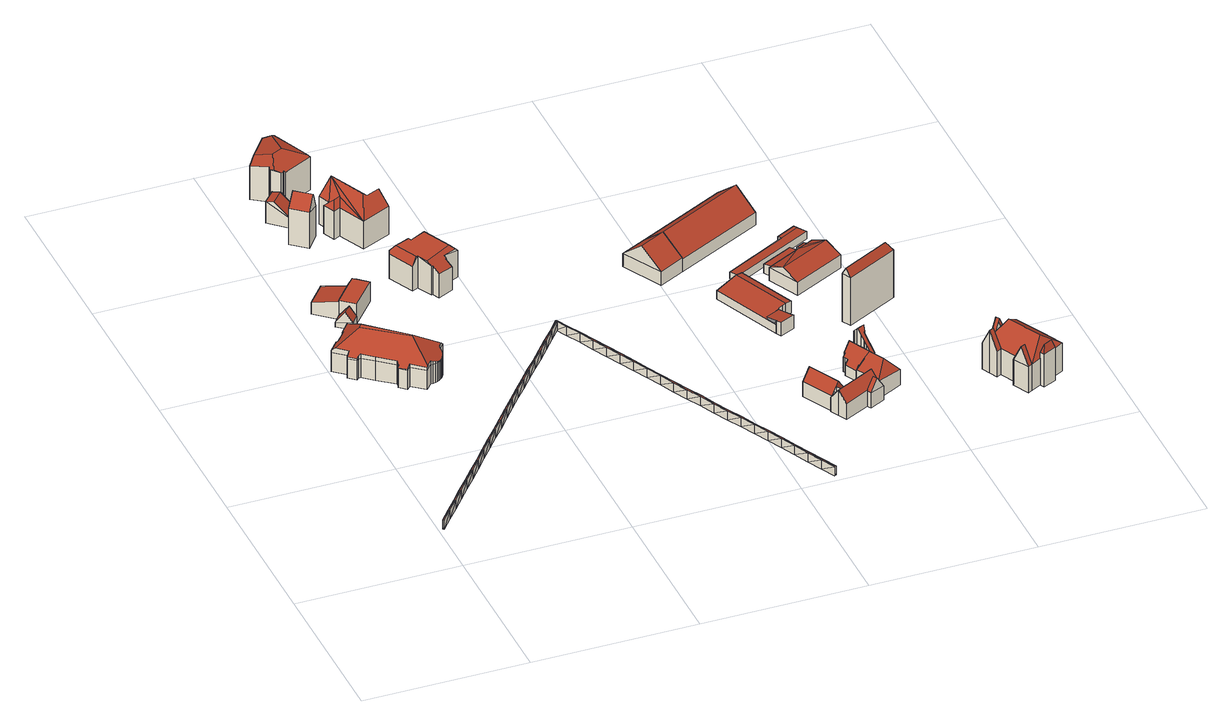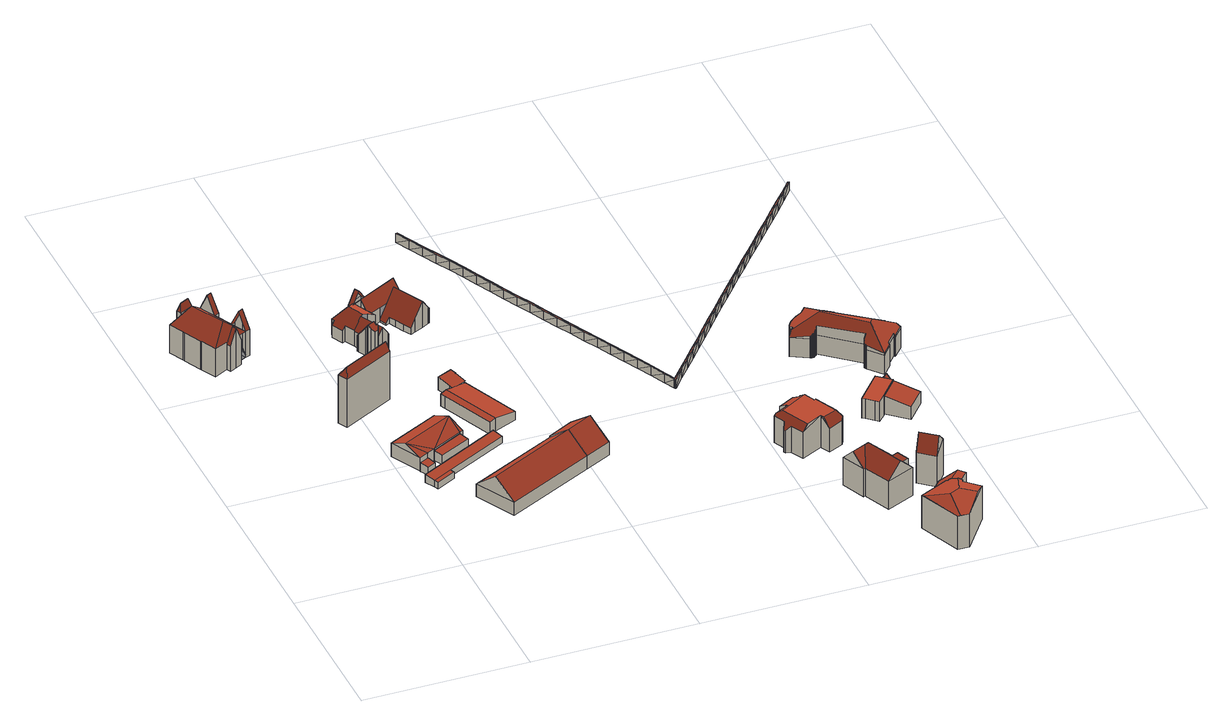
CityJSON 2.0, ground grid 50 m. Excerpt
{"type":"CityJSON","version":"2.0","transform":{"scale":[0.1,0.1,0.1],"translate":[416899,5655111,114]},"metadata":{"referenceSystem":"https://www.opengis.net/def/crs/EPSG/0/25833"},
"CityObjects":{
"building1":{"type":"Building","attributes":{"Stand_DGM":"2016","Stand_Basis-DLM":"2024","Gemeindeschluessel":"14612000","ObjektHoehe":3,"Stand_Laserscan":"2016","BodenHoehe":0,"Stand_3D-Stadtmodell":"2025","Geometrietyp2DReferenz":2000,"AbsoluteHoehe":0,"measuredHeight":3,"function":"51009_1700","roofType":"9999"},"geometry":[{"type":"MultiSurface","lod":"2","boundaries":[[[0,1,2]],[[1,3,4]],[[5,6,2]],[[6,5,4]],[[0,2,7]],[[2,6,7]],[[0,3,1]],[[6,4,3]],[[8,0,7]],[[6,9,7]],[[0,10,3]],[[9,6,3]],[[8,7,11]],[[7,9,11]],[[8,10,0]],[[9,3,10]],[[12,8,11]],[[9,13,11]],[[8,14,10]],[[13,9,10]],[[12,11,15]],[[11,13,15]],[[12,14,8]],[[13,10,14]],[[16,12,15]],[[13,17,15]],[[12,18,14]],[[17,13,14]],[[16,15,19]],[[15,17,19]],[[16,18,12]],[[17,14,18]],[[20,16,19]],[[17,21,19]],[[16,22,18]],[[21,17,18]],[[20,19,23]],[[20,22,16]],[[19,21,23]],[[21,18,22]],[[24,20,23]],[[20,25,22]],[[21,26,23]],[[26,21,22]],[[24,23,27]],[[23,26,27]],[[24,25,20]],[[26,22,25]],[[28,24,27]],[[26,29,27]],[[24,30,25]],[[29,26,25]],[[28,27,31]],[[27,29,31]],[[28,30,24]],[[29,25,30]],[[32,28,31]],[[29,33,31]],[[28,34,30]],[[33,29,30]],[[32,31,35]],[[31,33,35]],[[32,34,28]],[[33,30,34]],[[36,32,35]],[[33,37,35]],[[32,38,34]],[[37,33,34]],[[36,35,39]],[[35,37,39]],[[36,38,32]],[[37,34,38]],[[40,36,39]],[[37,41,39]],[[36,42,38]],[[41,37,38]],[[40,39,43]],[[39,41,43]],[[40,42,36]],[[41,38,42]],[[44,40,43]],[[41,45,43]],[[40,46,42]],[[45,41,42]],[[44,43,47]],[[43,45,47]],[[44,46,40]],[[45,42,46]],[[48,44,47]],[[44,49,46]],[[45,50,47]],[[50,45,46]],[[48,47,51]],[[47,50,51]],[[48,49,44]],[[50,46,49]],[[52,48,51]],[[50,53,51]],[[48,54,49]],[[53,50,49]],[[52,51,55]],[[51,53,55]],[[52,54,48]],[[53,49,54]],[[56,52,55]],[[53,57,55]],[[52,58,54]],[[57,53,54]],[[56,55,59]],[[55,57,59]],[[56,58,52]],[[57,54,58]],[[60,56,59]],[[57,61,59]],[[56,62,58]],[[61,57,58]],[[60,59,63]],[[59,61,63]],[[60,62,56]],[[61,58,62]],[[64,60,63]],[[61,65,63]],[[60,66,62]],[[65,61,62]],[[64,63,67]],[[63,65,67]],[[64,66,60]],[[65,62,66]],[[68,64,67]],[[65,69,67]],[[64,70,66]],[[69,65,66]],[[68,67,71]],[[67,69,71]],[[68,70,64]],[[69,66,70]],[[72,68,71]],[[68,73,70]],[[69,74,71]],[[74,69,70]],[[72,71,75]],[[72,73,68]],[[71,74,75]],[[74,70,73]],[[76,72,75]],[[72,77,73]],[[74,78,75]],[[78,74,73]],[[76,75,79]],[[75,78,79]],[[76,77,72]],[[78,73,77]],[[80,76,79]],[[78,81,79]],[[76,82,77]],[[81,78,77]],[[80,79,83]],[[79,81,83]],[[80,82,76]],[[81,77,82]],[[84,85,86]],[[85,84,87]],[[88,89,86]],[[84,86,89]],[[90,88,87]],[[90,89,88]],[[87,84,91]],[[92,84,89]],[[90,87,91]],[[84,92,91]],[[90,93,89]],[[92,89,93]],[[94,90,91]],[[91,92,95]],[[94,93,90]],[[94,91,95]],[[96,92,93]],[[92,96,95]],[[94,97,93]],[[96,93,97]],[[98,94,95]],[[95,96,99]],[[98,97,94]],[[98,95,99]],[[100,96,97]],[[96,100,99]],[[98,101,97]],[[100,97,101]],[[102,98,99]],[[99,100,103]],[[102,101,98]],[[102,99,103]],[[104,100,101]],[[100,104,103]],[[102,105,101]],[[104,101,105]],[[106,102,103]],[[103,104,107]],[[106,105,102]],[[106,103,107]],[[108,104,105]],[[104,108,107]],[[106,109,105]],[[108,105,109]],[[110,106,107]],[[107,108,111]],[[110,109,106]],[[110,107,111]],[[112,108,109]],[[110,113,109]],[[108,112,111]],[[112,109,113]],[[114,110,111]],[[114,113,110]],[[111,112,115]],[[114,111,115]],[[116,112,113]],[[112,116,115]],[[114,117,113]],[[116,113,117]],[[118,114,115]],[[115,116,119]],[[118,117,114]],[[118,115,119]],[[120,116,117]],[[116,120,119]],[[118,121,117]],[[120,117,121]],[[122,118,119]],[[119,120,123]],[[122,121,118]],[[122,119,123]],[[124,120,121]],[[122,125,121]],[[120,124,123]],[[124,121,125]],[[126,122,123]],[[123,124,127]],[[126,125,122]],[[126,123,127]],[[128,124,125]],[[124,128,127]],[[126,129,125]],[[128,125,129]],[[130,126,127]],[[127,128,131]],[[130,129,126]],[[130,127,131]],[[132,128,129]],[[128,132,131]],[[130,133,129]],[[132,129,133]],[[134,130,131]],[[131,132,135]],[[134,133,130]],[[134,131,135]],[[136,132,133]],[[132,136,135]],[[134,137,133]],[[136,133,137]],[[138,134,135]],[[138,137,134]],[[135,136,139]],[[138,135,139]],[[140,136,137]],[[136,140,139]],[[138,141,137]],[[140,137,141]],[[142,138,139]],[[139,140,143]],[[142,141,138]],[[142,139,143]],[[144,140,141]],[[140,144,143]],[[142,145,141]],[[144,141,145]],[[146,142,143]],[[143,144,147]],[[146,145,142]],[[146,143,147]],[[148,144,145]],[[146,149,145]],[[144,148,147]],[[148,145,149]],[[150,146,147]],[[150,149,146]],[[147,148,151]],[[150,147,151]],[[152,148,149]],[[148,152,151]],[[150,153,149]],[[152,149,153]],[[154,150,151]],[[151,152,155]],[[154,153,150]],[[154,151,155]],[[156,152,153]],[[152,156,155]],[[154,157,153]],[[156,153,157]],[[158,154,155]],[[155,156,159]],[[158,157,154]],[[158,155,159]],[[160,156,157]],[[156,160,159]],[[158,161,157]],[[160,157,161]],[[162,158,159]],[[159,160,163]],[[162,161,158]],[[162,159,163]],[[164,160,161]],[[160,164,163]],[[162,165,161]],[[164,161,165]],[[166,162,163]],[[163,164,167]],[[166,165,162]],[[166,163,167]],[[168,164,165]],[[164,168,167]],[[166,169,165]],[[168,165,169]],[[170,166,167]],[[170,169,166]],[[167,168,171]],[[170,167,171]]],"semantics":{"surfaces":[{"type":"WallSurface"},{"type":"GroundSurface"},{"type":"RoofSurface"}],"values":[0,1,2,0,0,2,1,0,0,2,1,0,0,2,1,0,0,2,1,0,0,2,1,0,0,2,1,0,0,2,1,0,0,2,1,0,0,1,2,0,0,1,2,0,0,2,1,0,0,2,1,0,0,2,1,0,0,2,1,0,0,2,1,0,0,2,1,0,0,2,1,0,0,2,1,0,0,2,1,0,0,2,1,0,0,2,1,0,0,1,2,0,0,2,1,0,0,2,1,0,0,2,1,0,0,2,1,0,0,2,1,0,0,2,1,0,0,2,1,0,0,2,1,0,0,2,1,0,0,2,1,0,0,2,1,0,0,1,2,0,0,1,2,0,0,1,2,0,0,2,1,0,0,2,1,0,0,2,1,0,0,2,1,0,0,1,2,0,0,2,1,0,0,2,1,0,0,2,1,0,0,2,1,0,0,2,1,0,0,2,1,0,0,2,1,0,0,2,1,0,0,2,1,0,0,2,1,0,0,1,2,0,0,1,2,0,0,2,1,0,0,2,1,0,0,2,1,0,0,2,1,0,0,1,2,0,0,2,1,0,0,2,1,0,0,2,1,0,0,2,1,0,0,2,1,0,0,2,1,0,0,1,2,0,0,2,1,0,0,2,1,0,0,2,1,0,0,2,1,0,0,1,2,0,0,1,2,0,0,2,1,0,0,2,1,0,0,2,1,0,0,2,1,0,0,2,1,0,0,2,1,0,0,2,1,0,0,2,1,0,0,2,1,0,0,1,2,0]}}]},
"building2":{"type":"Building","attributes":{"Dachtyp_tdc":"tdcFreeFormRoof","Gemeindeschluessel":14612000,"Dachneigung":35.23,"QualitaetDacherkennung":40,"Geometrietyp2DReferenz":"3000","measuredHeight":12.3,"function":"31001_9998","roofType":"5000"},"geometry":[{"type":"Solid","lod":"2","boundaries":[[[[172,173,174,175]],[[173,176,177,174]],[[176,178,179,177]],[[178,180,181,179]],[[180,182,183,181]],[[182,184,185,183]],[[184,186,187,185]],[[186,188,189,187]],[[188,190,191,189]],[[190,192,193,191]],[[192,194,195,193]],[[194,196,197,195]],[[196,198,199,197]],[[198,200,201,199]],[[200,202,203,201]],[[202,204,205,203]],[[204,206,207,205]],[[206,208,209,207]],[[208,210,211,209]],[[210,212,213,211]],[[212,214,215,213]],[[214,216,217,215]],[[216,218,219,217]],[[218,220,221,219]],[[220,222,223,221]],[[222,224,225,223]],[[224,226,227,225]],[[226,228,229,227]],[[228,230,231,229]],[[230,232,233,231]],[[232,234,235,233]],[[236,237,238,239,240,241,242,243,244,245,246,247,248,249,250,251]],[[252,253,254,255,256,257,258,248,247,259]],[[260,261,262,263,264,265,252,259,266,267,268,269,270,271,272,273,274,275,276,277,278,279,280,281,282,283]],[[284,267,266,246,245,285,286,287,288,289,290,291,292,293,294,295,296]],[[246,266,259,247]],[[196,249,248,258,198]],[[190,236,251,192]],[[192,251,250,194]],[[194,250,249,196]],[[173,244,243,176]],[[172,285,245,244,173]],[[176,243,242,178]],[[178,242,241,180]],[[180,241,240,182]],[[182,240,239,184]],[[184,239,238,186]],[[186,238,237,188]],[[188,237,236,190]],[[297,296,295,298]],[[299,284,296,297]],[[298,295,294,300]],[[300,294,293,301]],[[301,293,292]],[[290,289,302]],[[302,289,288,303]],[[303,288,287,304]],[[304,287,286,305]],[[305,286,285,172]],[[268,267,284,299]],[[224,283,282,226]],[[222,260,283,224]],[[226,282,281,228]],[[228,281,280,230]],[[230,280,279,232]],[[232,279,278,234]],[[234,278,277,306]],[[306,277,276,307]],[[307,276,275,308]],[[308,275,274,309]],[[309,274,273,310]],[[310,273,272,311]],[[311,272,271,312]],[[312,271,270,313]],[[313,270,269,314]],[[314,269,268]],[[210,252,265,212]],[[208,253,252,210]],[[212,265,264,214]],[[214,264,263,216]],[[216,263,262,218]],[[218,262,261,220]],[[220,261,260,222]],[[198,258,257,200]],[[200,257,256,202]],[[202,256,255,204]],[[204,255,254,206]],[[206,254,253,208]],[[235,315,316,317,318,319,320,321,322,323,324,325,326,327,328,329,330,331,332,333,334,335,336,175,174,177,179,181,183,185,187,189,191,193,195,197,199,201,203,205,207,209,211,213,215,217,219,221,223,225,227,229,231,233]],[[234,306,315,235]],[[306,307,316,315]],[[307,308,317,316]],[[308,309,318,317]],[[309,310,319,318]],[[310,311,320,319]],[[311,312,321,320]],[[312,313,322,321]],[[313,314,323,322]],[[314,268,324,323]],[[268,299,325,324]],[[299,297,326,325]],[[297,298,327,326]],[[298,300,328,327]],[[300,301,329,328]],[[301,292,330,329]],[[292,291,331,330]],[[291,290,332,331]],[[290,302,333,332]],[[302,303,334,333]],[[303,304,335,334]],[[304,305,336,335]],[[305,172,175,336]]]],"semantics":{"surfaces":[{"type":"WallSurface"},{"type":"RoofSurface"},{"type":"GroundSurface"}],"values":[[0,0,0,0,0,0,0,0,0,0,0,0,0,0,0,0,0,0,0,0,0,0,0,0,0,0,0,0,0,0,0,1,1,1,1,1,0,0,0,0,0,0,0,0,0,0,0,0,0,0,0,0,0,0,0,0,0,0,0,0,0,0,0,0,0,0,0,0,0,0,0,0,0,0,0,0,0,0,0,0,0,0,0,0,0,0,0,0,2,0,0,0,0,0,0,0,0,0,0,0,0,0,0,0,0,0,0,0,0,0,0,0]]}}]},
"building3":{"type":"Building","attributes":{"Dachtyp_tdc":"tdcGableRoof","Gemeindeschluessel":14612000,"Dachneigung":53.35,"QualitaetDacherkennung":9,"Geometrietyp2DReferenz":"3000","measuredHeight":5.56,"function":"31001_9998","roofType":"3100"},"geometry":[{"type":"Solid","lod":"2","boundaries":[[[[337,338,339,340]],[[338,341,342,339]],[[341,343,344,342]],[[343,337,340,344]],[[341,338,345]],[[337,343,346]],[[338,337,346,345]],[[343,341,345,346]],[[340,339,342,344]]]],"semantics":{"surfaces":[{"type":"WallSurface"},{"type":"RoofSurface"},{"type":"GroundSurface"}],"values":[[0,0,0,0,0,0,1,1,2]]}}]},
"building4":{"type":"Building","attributes":{"Dachtyp_tdc":"tdcPolyFlatRoof","Gemeindeschluessel":14612000,"Dachneigung":14.17,"QualitaetDacherkennung":83,"Geometrietyp2DReferenz":"3000","measuredHeight":6.03,"function":"31001_9998","roofType":"2100"},"geometry":[{"type":"Solid","lod":"2","boundaries":[[[[347,348,349,350]],[[348,351,352,349]],[[351,353,354,352]],[[353,347,350,354]],[[353,351,348,347]],[[350,349,352,354]]]],"semantics":{"surfaces":[{"type":"WallSurface"},{"type":"RoofSurface"},{"type":"GroundSurface"}],"values":[[0,0,0,0,1,2]]}}]},
"building5":{"type":"Building","attributes":{"Dachtyp_tdc":"tdcPolyFlatRoof","Gemeindeschluessel":14612000,"Dachneigung":0,"QualitaetDacherkennung":70,"Geometrietyp2DReferenz":"3000","measuredHeight":6.61,"function":"31001_9998","roofType":"1000"},"geometry":[{"type":"Solid","lod":"2","boundaries":[[[[355,356,357,358]],[[356,359,360,357]],[[359,361,362,360]],[[361,363,364,362]],[[363,365,366,364]],[[365,367,368,366]],[[367,355,358,368]],[[367,365,363,361,359,356,355]],[[358,357,360,362,364,366,368]]]],"semantics":{"surfaces":[{"type":"WallSurface"},{"type":"RoofSurface"},{"type":"GroundSurface"}],"values":[[0,0,0,0,0,0,0,1,2]]}}]},
"building6":{"type":"Building","attributes":{"Dachtyp_tdc":"tdcGableRoof","Gemeindeschluessel":14612000,"Dachneigung":66.56,"QualitaetDacherkennung":7,"Geometrietyp2DReferenz":"3000","measuredHeight":15.54,"function":"31001_9998","roofType":"3100"},"geometry":[{"type":"Solid","lod":"2","boundaries":[[[[369,370,371]],[[372,369,371,373]],[[370,374,373,371]],[[375,376,377,378]],[[369,372,376,375]],[[372,374,377,376]],[[374,370,378,377]],[[370,369,375,378]],[[374,372,373]]]],"semantics":{"surfaces":[{"type":"WallSurface"},{"type":"RoofSurface"},{"type":"GroundSurface"}],"values":[[0,1,1,2,0,0,0,0,0]]}}]},
"building7":{"type":"Building","attributes":{"Dachtyp_tdc":"tdcGableRoof","Gemeindeschluessel":14612000,"Dachneigung":42.88,"QualitaetDacherkennung":3,"Geometrietyp2DReferenz":"3000","measuredHeight":7.75,"function":"31001_9998","roofType":"3100"},"geometry":[{"type":"Solid","lod":"2","boundaries":[[[[379,380,381]],[[382,379,381,383]],[[380,384,383,381]],[[385,386,387,388]],[[379,382,386,385]],[[382,384,387,386]],[[384,380,388,387]],[[380,379,385,388]],[[384,382,383]]]],"semantics":{"surfaces":[{"type":"WallSurface"},{"type":"RoofSurface"},{"type":"GroundSurface"}],"values":[[0,1,1,2,0,0,0,0,0]]}}]},
"building8":{"type":"Building","attributes":{"Dachtyp_tdc":"tdcFreeFormRoof","Gemeindeschluessel":14612000,"Dachneigung":14.47,"QualitaetDacherkennung":33,"Geometrietyp2DReferenz":"3000","measuredHeight":12.8,"function":"31001_9998","roofType":"5000"},"geometry":[{"type":"Solid","lod":"2","boundaries":[[[[389,390,391,392]],[[390,393,394,391]],[[393,395,396,394]],[[395,397,398,396]],[[397,399,400,398]],[[399,401,402,400]],[[401,403,404,402]],[[403,405,406,404]],[[405,407,408,406]],[[407,409,410,408]],[[409,389,392,410]],[[411,412,413,389,409,407,405]],[[414,393,415,416]],[[395,414,416,412,411,403,401,399,397]],[[416,415,390,413,412]],[[393,390,415]],[[395,393,414]],[[390,389,413]],[[405,403,411]],[[392,391,394,396,398,400,402,404,406,408,410]]]],"semantics":{"surfaces":[{"type":"WallSurface"},{"type":"RoofSurface"},{"type":"GroundSurface"}],"values":[[0,0,0,0,0,0,0,0,0,0,0,1,1,1,1,0,0,0,0,2]]}}]},
"building9":{"type":"Building","attributes":{"Dachtyp_tdc":"tdcFreeFormRoof","Gemeindeschluessel":14612000,"Dachneigung":43.84,"QualitaetDacherkennung":61,"Geometrietyp2DReferenz":"3000","measuredHeight":13.8,"function":"31001_9998","roofType":"5000"},"geometry":[{"type":"Solid","lod":"2","boundaries":[[[[417,418,419,420]],[[418,421,422,419]],[[421,423,424,422]],[[423,425,426,424]],[[425,427,428,426]],[[427,429,430,428]],[[429,431,432,430]],[[431,433,434,432]],[[433,435,436,434]],[[435,417,420,436]],[[437,438,435,433]],[[439,418,437]],[[418,439,421]],[[439,431,440]],[[437,431,439]],[[431,437,433]],[[441,442,440,431,429]],[[441,429,427]],[[442,441,427,425]],[[439,440,442,425,423]],[[439,423,421]],[[438,437,418,417]],[[438,417,435]],[[420,419,422,424,426,428,430,432,434,436]]]],"semantics":{"surfaces":[{"type":"WallSurface"},{"type":"RoofSurface"},{"type":"GroundSurface"}],"values":[[0,0,0,0,0,0,0,0,0,0,1,1,1,1,1,1,1,0,1,1,0,1,1,2]]}}]},
"building10":{"type":"Building","attributes":{"Dachtyp_tdc":"tdcFreeFormRoof","Gemeindeschluessel":14612000,"Dachneigung":0.011,"QualitaetDacherkennung":55,"Geometrietyp2DReferenz":"3000","measuredHeight":10.64,"function":"31001_9998","roofType":"5000"},"geometry":[{"type":"Solid","lod":"2","boundaries":[[[[443,444,445,446]],[[444,447,448,445]],[[447,449,450,448]],[[449,451,452,450]],[[451,453,454,452]],[[453,455,456,454]],[[455,457,458,456]],[[457,459,460,458]],[[459,461,462,460]],[[461,463,464,462]],[[463,465,466,464]],[[465,467,468,466]],[[467,469,470,468]],[[469,471,472,470]],[[471,473,474,472]],[[473,475,476,474]],[[475,477,478,476]],[[477,479,480,478]],[[479,443,446,480]],[[479,481,482,483,443]],[[482,484,447,444,483]],[[485,461,459,457,455,453,451,486,487]],[[463,485,487,488,475,473,471,469,467,465]],[[488,487,486,449,484,482,481,477]],[[444,443,483]],[[449,447,484]],[[451,449,486]],[[479,477,481]],[[463,461,485]],[[477,475,488]],[[446,445,448,450,452,454,456,458,460,462,464,466,468,470,472,474,476,478,480]]]],"semantics":{"surfaces":[{"type":"WallSurface"},{"type":"RoofSurface"},{"type":"GroundSurface"}],"values":[[0,0,0,0,0,0,0,0,0,0,0,0,0,0,0,0,0,0,0,1,1,1,1,1,0,0,0,0,0,0,2]]}}]},
"building11":{"type":"Building","attributes":{"Dachtyp_tdc":"tdcGableRoof","Gemeindeschluessel":14612000,"Dachneigung":39.65,"QualitaetDacherkennung":73,"Geometrietyp2DReferenz":"3000","measuredHeight":9.95,"function":"31001_9998","roofType":"3100"},"geometry":[{"type":"Solid","lod":"2","boundaries":[[[[489,490,491,492]],[[490,493,494,491]],[[493,495,496,494]],[[495,489,492,496]],[[493,490,497]],[[489,495,498]],[[490,489,498,497]],[[495,493,497,498]],[[492,491,494,496]]]],"semantics":{"surfaces":[{"type":"WallSurface"},{"type":"RoofSurface"},{"type":"GroundSurface"}],"values":[[0,0,0,0,0,0,1,1,2]]}}]},
"building12":{"type":"Building","attributes":{"Gemeindeschluessel":14612000,"Geometrietyp2DReferenz":"3000","function":"31001_9998","roofType":"9999"},"children":["building12-1","building12-2","building12-3","building12-4","building12-5","building12-6"]},
"building12-1":{"type":"BuildingPart","attributes":{"Dachtyp_tdc":"tdcGableRoof","Dachneigung":53.93,"QualitaetDacherkennung":70,"Geometrietyp2DReferenz":"3000","measuredHeight":8.59,"roofType":"3100"},"parents":["building12"],"geometry":[{"type":"MultiSurface","lod":"2","boundaries":[[[499,500,501,502]],[[500,503,504,501]],[[503,505,506,504]],[[505,507,508,506]],[[509,510,511]],[[509,512,513,510]],[[512,514,515,513]],[[514,516,517,515]],[[516,518,519,517]],[[518,520,521,519]],[[520,499,502,521]],[[516,514,512,509,522]],[[522,523,507,505,503,500,499,520,518,516]],[[502,501,504,506,508,524,510,513,515,517,519,521]]],"semantics":{"surfaces":[{"type":"WallSurface"},{"type":"RoofSurface"},{"type":"GroundSurface"}],"values":[0,0,0,0,0,0,0,0,0,0,0,1,1,2]}}]},
"building12-2":{"type":"BuildingPart","attributes":{"Dachtyp_tdc":"tdcGableRoof","Dachneigung":53.27,"QualitaetDacherkennung":53,"Geometrietyp2DReferenz":"3000","measuredHeight":8.62,"roofType":"3100"},"parents":["building12"],"geometry":[{"type":"MultiSurface","lod":"2","boundaries":[[[525,508,507]],[[525,526,527,508]],[[528,529,530,531,532]],[[529,533,534,530]],[[533,535,536,534]],[[535,511,510,536]],[[533,529,528,537,538,539,540]],[[540,541,526,525,523,542,511,535,533]],[[524,508,527,543,544,531,530,534,536,510]]],"semantics":{"surfaces":[{"type":"WallSurface"},{"type":"RoofSurface"},{"type":"GroundSurface"}],"values":[0,0,0,0,0,0,1,1,2]}}]},
"building12-3":{"type":"BuildingPart","attributes":{"Dachtyp_tdc":"tdcHipAndGableRoof","Dachneigung":30.72,"QualitaetDacherkennung":26,"Geometrietyp2DReferenz":"3000","measuredHeight":9.05,"roofType":"5000"},"parents":["building12"],"geometry":[{"type":"MultiSurface","lod":"2","boundaries":[[[545,546,547,548,549]],[[546,550,551,547]],[[550,552,553,551]],[[552,554,555,553]],[[554,556,557,555]],[[556,558,559,560,557]],[[561,562,563,527,526]],[[562,564,565,566,563]],[[567,558,556,568]],[[556,554,552,550,546,545,569,570,571,572,568]],[[572,564,562,561,541,573,539,567,568]],[[566,574,575,548,547,551,553,555,557,560,544,543,527,563]]],"semantics":{"surfaces":[{"type":"WallSurface"},{"type":"RoofSurface"},{"type":"GroundSurface"}],"values":[0,0,0,0,0,0,0,0,1,1,1,2]}}]},
"building12-4":{"type":"BuildingPart","attributes":{"Dachtyp_tdc":"tdcGableRoof","Dachneigung":53.39,"QualitaetDacherkennung":54,"Geometrietyp2DReferenz":"3000","measuredHeight":8.55,"roofType":"3100"},"parents":["building12"],"geometry":[{"type":"MultiSurface","lod":"2","boundaries":[[[576,577,578,579]],[[577,580,581,578]],[[580,582,583,581]],[[582,584,585,583]],[[584,586,587,585]],[[586,588,589,587]],[[588,590,591,589]],[[590,592,593,591]],[[594,549,548,595]],[[565,596,597,566]],[[596,576,579,597]],[[598,569,549,594,599,600,592,590]],[[590,588,586,584,582,580,577,576,596,565,601,571,598]],[[579,578,581,583,585,587,589,591,593,602,603,595,548,575,574,566,597]]],"semantics":{"surfaces":[{"type":"WallSurface"},{"type":"RoofSurface"},{"type":"GroundSurface"}],"values":[0,0,0,0,0,0,0,0,0,0,0,1,1,2]}}]},
"building12-5":{"type":"BuildingPart","attributes":{"Dachtyp_tdc":"tdcGableRoof","Dachneigung":55.24,"QualitaetDacherkennung":35,"Geometrietyp2DReferenz":"3000","measuredHeight":8.65,"roofType":"3100"},"parents":["building12"],"geometry":[{"type":"MultiSurface","lod":"2","boundaries":[[[559,604,605,560]],[[604,606,607,605]],[[606,532,531,607]],[[606,604,608]],[[604,559,609,538,610,608]],[[532,606,608,610,537]],[[560,605,607,531,544]]],"semantics":{"surfaces":[{"type":"WallSurface"},{"type":"RoofSurface"},{"type":"GroundSurface"}],"values":[0,0,0,0,1,1,2]}}]},
"building12-6":{"type":"BuildingPart","attributes":{"Dachtyp_tdc":"tdcFreeFormRoof","Dachneigung":51.96,"QualitaetDacherkennung":16,"Geometrietyp2DReferenz":"3000","measuredHeight":11.54,"roofType":"5000"},"parents":["building12"],"geometry":[{"type":"MultiSurface","lod":"2","boundaries":[[[611,612,613,614]],[[612,615,616,613]],[[615,617,618,616]],[[617,619,620,618]],[[619,621,620]],[[621,622,623,620]],[[622,624,625,623]],[[624,626,627,625]],[[626,628,629,627]],[[628,630,631,629]],[[630,632,594,595,631]],[[633,611,614,593,592]],[[634,632,630,628,626,624,622,621,619]],[[619,617,615,612,611,633,635,634]],[[614,613,616,618,620,623,625,627,629,631,595,603,602,593]]],"semantics":{"surfaces":[{"type":"WallSurface"},{"type":"RoofSurface"},{"type":"GroundSurface"}],"values":[0,0,0,0,0,0,0,0,0,0,0,0,1,1,2]}}]},
"building13":{"type":"Building","attributes":{"Gemeindeschluessel":14612000,"Geometrietyp2DReferenz":"3000","function":"31001_9998","roofType":"9999"},"children":["building13-1","building13-2"]},
"building13-1":{"type":"BuildingPart","attributes":{"Dachtyp_tdc":"tdcPolyFlatRoof","Dachneigung":10.32,"QualitaetDacherkennung":54,"Geometrietyp2DReferenz":"3000","measuredHeight":4.52,"roofType":"2100"},"parents":["building13"],"geometry":[{"type":"MultiSurface","lod":"2","boundaries":[[[636,637,638,639]],[[637,640,641,638]],[[640,642,643,641]],[[642,644,645,643]],[[644,646,647,648,645]],[[644,642,640,637,636,649,650,646]],[[648,651,639,638,641,643,645]]],"semantics":{"surfaces":[{"type":"WallSurface"},{"type":"RoofSurface"},{"type":"GroundSurface"}],"values":[0,0,0,0,0,1,2]}}]},
"building13-2":{"type":"BuildingPart","attributes":{"Dachtyp_tdc":"tdcGableRoof","Dachneigung":11.79,"QualitaetDacherkennung":13,"Geometrietyp2DReferenz":"3000","measuredHeight":4.38,"roofType":"3100"},"parents":["building13"],"geometry":[{"type":"MultiSurface","lod":"2","boundaries":[[[652,653,654,655]],[[653,656,657,654]],[[656,658,636,639,657]],[[647,659,645,648]],[[659,660,661,645]],[[660,662,663,661]],[[662,664,665,663]],[[664,666,667,665]],[[666,652,655,667]],[[662,660,659,647,668,649,658,656,653]],[[653,652,666,664,662]],[[655,654,657,639,651,648,645,661,663,665,667]]],"semantics":{"surfaces":[{"type":"WallSurface"},{"type":"RoofSurface"},{"type":"GroundSurface"}],"values":[0,0,0,0,0,0,0,0,0,1,1,2]}}]},
"building14":{"type":"Building","attributes":{"Dachtyp_tdc":"tdcGableRoof","Gemeindeschluessel":14612000,"Dachneigung":39.97,"QualitaetDacherkennung":89,"Geometrietyp2DReferenz":"3000","measuredHeight":9.99,"function":"31001_9998","roofType":"3100"},"geometry":[{"type":"Solid","lod":"2","boundaries":[[[[490,669,670,491]],[[669,671,672,670]],[[671,673,494,672]],[[673,490,491,494]],[[671,669,674]],[[490,673,497]],[[669,490,497,674]],[[673,671,674,497]],[[491,670,672,494]]]],"semantics":{"surfaces":[{"type":"WallSurface"},{"type":"RoofSurface"},{"type":"GroundSurface"}],"values":[[0,0,0,0,0,0,1,1,2]]}}]},
"building15":{"type":"Building","attributes":{"Gemeindeschluessel":14612000,"Geometrietyp2DReferenz":"3000","function":"31001_9998","roofType":"9999"},"children":["building15-1","building15-2"]},
"building15-1":{"type":"BuildingPart","attributes":{"Dachtyp_tdc":"tdcPolyFlatRoof","Dachneigung":3.91,"QualitaetDacherkennung":61,"Geometrietyp2DReferenz":"3000","measuredHeight":2.25,"roofType":"2100"},"parents":["building15"],"geometry":[{"type":"MultiSurface","lod":"2","boundaries":[[[675,676,677,678]],[[679,680,681,682]],[[679,675,678,680]],[[679,682,676,675]],[[678,677,681,680]]],"semantics":{"surfaces":[{"type":"WallSurface"},{"type":"RoofSurface"},{"type":"GroundSurface"}],"values":[0,0,0,1,2]}}]},
"building15-2":{"type":"BuildingPart","attributes":{"Dachtyp_tdc":"tdcPolyFlatRoof","Dachneigung":6.83,"QualitaetDacherkennung":77,"Geometrietyp2DReferenz":"3000","measuredHeight":2.65,"roofType":"2100"},"parents":["building15"],"geometry":[{"type":"MultiSurface","lod":"2","boundaries":[[[676,683,684,677]],[[683,685,686,684]],[[685,687,688,686]],[[687,682,681,688]],[[682,687,685,683,676]],[[677,684,686,688,681]]],"semantics":{"surfaces":[{"type":"WallSurface"},{"type":"RoofSurface"},{"type":"GroundSurface"}],"values":[0,0,0,0,1,2]}}]},
"building16":{"type":"Building","attributes":{"Dachtyp_tdc":"tdcPolyFlatRoof","Gemeindeschluessel":14612000,"Dachneigung":6.51,"QualitaetDacherkennung":65,"Geometrietyp2DReferenz":"3000","measuredHeight":3.37,"function":"31001_9998","roofType":"2100"},"geometry":[{"type":"Solid","lod":"2","boundaries":[[[[689,690,691,692]],[[690,693,694,691]],[[693,695,696,694]],[[695,689,692,696]],[[695,693,690,689]],[[692,691,694,696]]]],"semantics":{"surfaces":[{"type":"WallSurface"},{"type":"RoofSurface"},{"type":"GroundSurface"}],"values":[[0,0,0,0,1,2]]}}]},
"building17":{"type":"Building","attributes":{"Dachtyp_tdc":"tdcFreeFormRoof","Gemeindeschluessel":14612000,"Dachneigung":24.67,"QualitaetDacherkennung":88,"Geometrietyp2DReferenz":"3000","measuredHeight":6.85,"function":"31001_9998","roofType":"5000"},"geometry":[{"type":"Solid","lod":"2","boundaries":[[[[697,698,699,700]],[[698,701,702,699]],[[701,703,704,702]],[[703,705,706,704]],[[705,707,708,706]],[[707,709,710,708]],[[709,697,700,710]],[[698,697,711,712]],[[707,711,709]],[[705,711,707]],[[705,712,711]],[[703,712,705]],[[712,703,701]],[[697,709,711]],[[701,698,712]],[[700,699,702,704,706,708,710]]]],"semantics":{"surfaces":[{"type":"WallSurface"},{"type":"RoofSurface"},{"type":"GroundSurface"}],"values":[[0,0,0,0,0,0,0,1,1,1,1,1,1,0,0,2]]}}]},
"building18":{"type":"Building","attributes":{"Dachtyp_tdc":"tdcFreeFormRoof","Gemeindeschluessel":14612000,"Dachneigung":59.69,"QualitaetDacherkennung":4,"Geometrietyp2DReferenz":"3000","measuredHeight":18.62,"function":"31001_9998","roofType":"5000"},"geometry":[{"type":"Solid","lod":"2","boundaries":[[[[713,714,715,716]],[[714,717,718,715]],[[717,719,720,718]],[[719,713,716,720]],[[721,722,719,717]],[[721,717,714]],[[722,721,714,713]],[[722,713,719]],[[716,715,718,720]]]],"semantics":{"surfaces":[{"type":"WallSurface"},{"type":"RoofSurface"},{"type":"GroundSurface"}],"values":[[0,0,0,0,1,1,1,0,2]]}}]},
"building19":{"type":"Building","attributes":{"Dachtyp_tdc":"tdcPolyFlatRoof","Gemeindeschluessel":14612000,"Dachneigung":9.28,"QualitaetDacherkennung":61,"Geometrietyp2DReferenz":"3000","measuredHeight":3.08,"function":"31001_9998","roofType":"2100"},"geometry":[{"type":"Solid","lod":"2","boundaries":[[[[723,724,725,726]],[[724,727,728,725]],[[727,729,730,728]],[[729,723,726,730]],[[729,727,724,723]],[[726,725,728,730]]]],"semantics":{"surfaces":[{"type":"WallSurface"},{"type":"RoofSurface"},{"type":"GroundSurface"}],"values":[[0,0,0,0,1,2]]}}]},
"building20":{"type":"Building","attributes":{"Gemeindeschluessel":14612000,"Geometrietyp2DReferenz":"3000","function":"31001_9998","roofType":"9999"},"children":["building20-1","building20-2","building20-3","building20-4","building20-5"]},
"building20-1":{"type":"BuildingPart","attributes":{"Dachtyp_tdc":"tdcGableRoof","Dachneigung":66.02,"QualitaetDacherkennung":32,"Geometrietyp2DReferenz":"3000","measuredHeight":13.19,"roofType":"3100"},"parents":["building20"],"geometry":[{"type":"MultiSurface","lod":"2","boundaries":[[[731,732,733,734]],[[732,735,736,733]],[[735,737,738,736]],[[737,739,740,738]],[[735,732,731,741,731,742,743]],[[743,744,739,737,735]],[[745,734,746,734,733,736,738,740]]],"semantics":{"surfaces":[{"type":"WallSurface"},{"type":"RoofSurface"},{"type":"GroundSurface"}],"values":[0,0,0,0,1,1,2]}}]},
"building20-2":{"type":"BuildingPart","attributes":{"Dachtyp_tdc":"tdcGableRoof","Dachneigung":64.07,"QualitaetDacherkennung":36,"Geometrietyp2DReferenz":"3000","measuredHeight":14.2,"roofType":"3100"},"parents":["building20"],"geometry":[{"type":"MultiSurface","lod":"2","boundaries":[[[747,748,749,750]],[[751,752,753,754]],[[752,747,750,753]],[[752,751,755,756]],[[747,756,755,748]],[[748,755,751]],[[752,756,747]],[[750,749,754,753]]],"semantics":{"surfaces":[{"type":"WallSurface"},{"type":"RoofSurface"},{"type":"GroundSurface"}],"values":[0,0,0,1,1,0,0,2]}}]},
"building20-3":{"type":"BuildingPart","attributes":{"Dachtyp_tdc":"tdcHipRoof","Dachneigung":40.15,"QualitaetDacherkennung":40,"Geometrietyp2DReferenz":"3000","measuredHeight":14,"roofType":"3200"},"parents":["building20"],"geometry":[{"type":"MultiSurface","lod":"2","boundaries":[[[757,740,739]],[[757,758,759,740]],[[758,760,761,759]],[[760,762,763,761]],[[762,764,765,763]],[[764,766,767,765]],[[766,768,769,767]],[[768,770,771,769]],[[772,773,774]],[[773,775,776,774]],[[775,751,754,776]],[[777,778,779,780,749,748]],[[775,773,772,770,768,781]],[[758,757,744,782,742,783,784]],[[768,766,764,762,760,758,784,781]],[[783,785,786,778,777,751,775,781,784]],[[780,787,746,734,745,740,759,761,763,765,767,769,771,774,776,754,749]]],"semantics":{"surfaces":[{"type":"WallSurface"},{"type":"RoofSurface"},{"type":"GroundSurface"}],"values":[0,0,0,0,0,0,0,0,0,0,0,0,1,1,1,1,2]}}]},
"building20-4":{"type":"BuildingPart","attributes":{"Dachtyp_tdc":"tdcGableRoof","Dachneigung":64.14,"QualitaetDacherkennung":35,"Geometrietyp2DReferenz":"3000","measuredHeight":14.23,"roofType":"3100"},"parents":["building20"],"geometry":[{"type":"MultiSurface","lod":"2","boundaries":[[[779,788,789,780]],[[788,790,791,789]],[[790,792,793,791]],[[792,783,746,793]],[[790,788,779,786,794]],[[794,783,792,790]],[[787,780,789,791,793,746]]],"semantics":{"surfaces":[{"type":"WallSurface"},{"type":"RoofSurface"},{"type":"GroundSurface"}],"values":[0,0,0,0,1,1,2]}}]},
"building20-5":{"type":"BuildingPart","attributes":{"Dachtyp_tdc":"tdcFreeFormRoof","Dachneigung":74.44,"QualitaetDacherkennung":15,"Geometrietyp2DReferenz":"3000","measuredHeight":13.61,"roofType":"5000"},"parents":["building20"],"geometry":[{"type":"MultiSurface","lod":"2","boundaries":[[[795,796,797,771,770]],[[796,798,799,797]],[[798,800,772,774,799]],[[801,800,798]],[[802,801,798,796]],[[802,796,795]],[[801,802,795,800]],[[771,797,799,774]]],"semantics":{"surfaces":[{"type":"WallSurface"},{"type":"RoofSurface"},{"type":"GroundSurface"}],"values":[0,0,0,1,1,1,1,2]}}]}
},
"vertices":[
[40,211,13],[8,172,13],[8,172,43],[44,208,13],[12,169,13],[12,169,43],[44,208,43],[40,211,43],[72,249,13],[76,246,43],[76,246,13],[72,249,43],[104,288,14],[108,284,44],[108,284,14],[104,288,44],[136,326,14],[140,323,44],[140,323,14],[136,326,44],[168,364,15],[172,361,45],[172,361,15],[168,364,45],[200,403,15],[204,400,15],[204,400,45],[200,403,45],[232,441,17],[236,438,47],[236,438,17],[232,441,47],[264,480,18],[268,477,48],[268,477,18],[264,480,48],[296,518,18],[300,515,48],[300,515,18],[296,518,48],[328,557,18],[332,553,48],[332,553,18],[328,557,48],[360,595,19],[364,592,49],[364,592,19],[360,595,49],[392,633,20],[396,630,20],[396,630,50],[392,633,50],[424,672,20],[428,669,50],[428,669,20],[424,672,50],[456,710,19],[460,707,49],[460,707,19],[456,710,49],[488,749,19],[492,745,49],[492,745,19],[488,749,49],[520,787,17],[524,784,47],[524,784,17],[520,787,47],[552,826,17],[556,822,47],[556,822,17],[552,826,47],[584,864,17],[588,861,17],[588,861,47],[584,864,47],[616,902,17],[620,899,17],[620,899,47],[616,902,47],[649,942,17],[653,939,47],[653,939,17],[649,942,47],[664,905,47],[647,940,47],[647,940,17],[651,942,47],[651,942,17],[664,905,17],[668,907,17],[668,907,47],[686,860,48],[686,860,18],[690,862,18],[690,862,48],[707,815,48],[707,815,18],[712,817,18],[712,817,48],[729,770,48],[729,770,18],[734,772,18],[734,772,48],[751,725,48],[751,725,18],[756,727,18],[756,727,48],[773,680,48],[773,680,18],[777,682,18],[777,682,48],[795,635,47],[795,635,17],[799,637,17],[799,637,47],[817,590,47],[817,590,17],[821,592,17],[821,592,47],[838,545,47],[838,545,17],[843,548,17],[843,548,47],[860,500,47],[860,500,17],[865,503,17],[865,503,47],[882,455,48],[882,455,18],[887,458,18],[887,458,48],[904,410,47],[904,410,17],[908,413,17],[908,413,47],[926,365,47],[926,365,17],[930,368,17],[930,368,47],[948,320,48],[948,320,18],[952,323,18],[952,323,48],[969,275,48],[969,275,18],[974,278,18],[974,278,48],[991,230,49],[991,230,19],[996,233,19],[996,233,49],[1013,185,49],[1013,185,19],[1018,188,19],[1018,188,49],[1035,141,48],[1035,141,18],[1039,143,18],[1039,143,48],[1057,96,47],[1057,96,17],[1061,98,17],[1061,98,47],[1079,51,47],[1079,51,17],[1083,53,17],[1083,53,47],[1100,6,47],[1100,6,17],[1105,8,17],[1105,8,47],
[235,830,78],[215,808,78],[215,808,14],[235,830,14],[176,840,78],[176,840,14],[166,829,78],[166,829,14],[145,847,78],[145,847,14],[149,852,78],[149,852,14],[148,863,78],[148,863,14],[101,902,78],[101,902,14],[68,930,78],[68,930,14],[59,928,78],[59,928,14],[54,923,78],[54,923,14],[32,941,78],[32,941,14],[42,953,78],[42,953,14],[3,986,78],[3,986,14],[30,1018,78],[30,1018,14],[31,1018,78],[31,1018,14],[35,1015,78],[35,1015,14],[65,1051,78],[65,1051,14],[62,1055,78],[62,1055,14],[91,1089,78],[91,1089,14],[127,1045,78],[127,1045,14],[128,1043,78],[128,1043,14],[129,1042,78],[129,1042,14],[130,1040,78],[130,1040,14],[130,1038,78],[130,1038,14],[130,1036,78],[130,1036,14],[130,1034,78],[130,1034,14],[129,1032,78],[129,1032,14],[128,1030,78],[128,1030,14],[127,1028,78],[127,1028,14],[119,1020,78],[119,1020,14],[229,928,78],[229,928,14],[59,928,88],[68,930,93],[101,902,92],[148,863,91],[149,852,85],[145,847,80],[166,829,80],[176,840,90],[215,808,89],[217,810,91],[207,900,137],[89,991,136],[13,978,95],[42,953,94],[32,941,84],[54,923,83],[91,1089,85],[62,1055,85],[65,1051,89],[35,1015,89],[31,1018,85],[30,1018,85],[3,986,85],[99,1004,136],[130,1036,97],[130,1038,96],[130,1040,95],[129,1042,94],[128,1043,94],[127,1045,93],[210,904,137],[293,900,91],[302,911,78],[252,940,88],[249,941,90],[246,941,92],[243,940,94],[240,940,96],[238,938,98],[235,936,101],[232,934,104],[230,931,107],[229,928,110],[119,1020,114],[127,1028,104],[128,1030,102],[129,1032,101],[130,1034,99],[282,887,91],[235,830,91],[242,830,87],[249,831,84],[256,833,81],[263,837,79],[268,841,78],[273,846,78],[277,852,78],[281,859,79],[283,866,81],[284,873,84],[283,880,87],[283,880,78],[284,873,78],[282,887,78],[283,866,78],[281,859,78],[263,837,78],[256,833,78],[249,831,78],[242,830,78],[230,931,78],[232,934,78],[235,936,78],[238,938,78],[240,940,78],[243,940,78],[246,941,78],[249,941,78],[252,940,78],[230,931,14],[232,934,14],[235,936,14],[238,938,14],[240,940,14],[243,940,14],[246,941,14],[249,941,14],[252,940,14],[302,911,14],[282,887,14],[283,880,14],[284,873,14],[283,866,14],[281,859,14],[277,852,14],[273,846,14],[268,841,14],[263,837,14],[256,833,14],[249,831,14],[242,830,14],
[91,1180,30],[112,1207,30],[112,1207,15],[91,1180,15],[153,1173,39],[153,1173,15],[131,1147,40],[131,1147,15],[135,1187,70],[114,1161,70],
[112,1207,77],[52,1258,57],[52,1258,17],[112,1207,17],[104,1319,58],[104,1319,17],[164,1268,77],[164,1268,17],
[226,1259,80],[153,1173,80],[153,1173,14],[226,1259,14],[112,1207,80],[112,1207,14],[164,1268,80],[164,1268,14],[186,1293,80],[186,1293,14],[197,1284,80],[197,1284,14],[218,1266,80],[218,1266,14],
[166,1558,134],[203,1605,116],[189,1587,170],[119,1596,134],[142,1624,170],[156,1642,116],[166,1558,14],[119,1596,14],[156,1642,14],[203,1605,14],
[190,1694,43],[131,1747,90],[149,1731,94],[157,1657,43],[116,1694,94],[97,1710,90],[190,1694,17],[157,1657,17],[97,1710,17],[131,1747,17],
[99,1834,127],[181,1946,127],[181,1946,16],[99,1834,16],[216,1946,127],[216,1946,16],[270,1814,126],[270,1814,16],[180,1772,126],[180,1772,16],[177,1776,128],[177,1776,16],[173,1772,127],[173,1772,16],[167,1771,128],[167,1771,16],[143,1789,132],[143,1789,16],[141,1796,132],[141,1796,16],[144,1802,133],[144,1802,16],[150,1784,133],[171,1843,144],[124,1867,136],[266,1823,129],[209,1946,129],[203,1858,144],
[228,1610,107],[249,1619,107],[249,1619,14],[228,1610,14],[233,1656,107],[233,1656,14],[320,1694,107],[320,1694,14],[356,1611,107],[356,1611,14],[361,1613,107],[361,1613,14],[393,1539,107],[393,1539,14],[302,1499,107],[302,1499,14],[265,1582,107],[265,1582,14],[245,1573,107],[245,1573,14],[276,1609,126],[255,1600,126],[276,1675,152],[326,1562,152],[377,1576,146],[336,1558,146],
[316,1343,95],[323,1358,95],[323,1358,14],[316,1343,14],[369,1379,91],[369,1379,14],[383,1350,121],[383,1350,14],[448,1381,101],[448,1381,14],[467,1341,101],[467,1341,14],[482,1338,87],[482,1338,14],[486,1331,86],[486,1331,14],[477,1315,103],[477,1315,14],[493,1280,103],[493,1280,14],[445,1258,112],[445,1258,14],[448,1250,107],[448,1250,14],[445,1249,107],[445,1249,14],[456,1226,91],[456,1226,14],[409,1204,94],[409,1204,14],[398,1227,110],[398,1227,14],[394,1225,110],[394,1225,14],[372,1272,121],[372,1272,14],[353,1263,95],[353,1263,14],[367,1270,121],[334,1341,121],[319,1349,103],[379,1359,121],[487,1278,110],[431,1373,121],[471,1288,121],[387,1240,121],
[935,1164,54],[1015,1203,54],[1015,1203,11],[935,1164,11],[1077,1079,57],[1077,1079,11],[998,1039,57],[998,1039,11],[1045,1142,111],[966,1102,111],
[1241,405,35],[1254,380,35],[1254,380,14],[1241,405,14],[1264,359,35],[1264,359,14],[1275,364,19],[1275,364,14],[1286,342,19],[1286,342,14],[1210,303,64],[1210,303,14],[1210,303,61],[1162,397,64],[1162,397,14],[1165,399,69],[1165,399,14],[1186,409,100],[1186,409,14],[1212,422,59],[1212,422,14],[1228,430,35],[1228,430,14],[1233,315,100],[1258,328,61],[1233,315,14],
[1286,342,61],[1326,362,61],[1326,362,14],[1308,288,67],[1232,249,67],[1232,249,14],[1308,288,14],[1308,288,65],[1219,275,100],[1219,275,14],[1206,301,61],[1206,301,14],[1309,288,67],[1352,310,67],[1350,315,73],[1340,336,100],[1330,354,72],[1233,315,61],[1340,336,14],[1352,310,14],
[1394,424,66],[1409,394,66],[1409,394,14],[1394,424,14],[1394,424,64],[1417,399,54],[1417,399,14],[1435,363,55],[1435,363,14],[1427,358,66],[1427,358,14],[1431,350,66],[1431,350,14],[1356,312,72],[1356,312,61],[1356,312,14],[1326,362,72],[1315,384,72],[1315,384,14],[1344,399,92],[1344,399,62],[1344,399,14],[1352,310,73],[1387,363,105],[1384,419,78],[1369,412,98],[1368,411,99],[1364,409,105],[1340,336,72],[1364,409,14],[1369,412,14],
[1325,412,48],[1307,448,48],[1307,448,14],[1325,412,14],[1317,453,62],[1317,453,14],[1312,462,62],[1312,462,14],[1309,468,62],[1309,468,14],[1316,471,72],[1316,471,14],[1314,474,72],[1314,474,14],[1333,484,100],[1333,484,14],[1352,494,72],[1352,494,14],[1384,444,64],[1384,444,14],[1335,417,62],[1335,417,14],[1369,412,100],[1361,488,64],[1357,496,64],[1364,409,92],[1357,496,14],[1361,488,14],
[1362,299,61],[1362,299,14],[1315,275,65],[1315,275,14],[1338,286,101],[1352,310,66],[1331,299,101],
[1351,496,119],[1355,506,112],[1355,506,14],[1351,496,14],[1366,512,112],[1366,512,14],[1377,508,120],[1377,508,14],[1382,498,130],[1382,498,14],[1382,498,129],[1381,487,117],[1381,487,14],[1377,484,117],[1377,484,14],[1380,477,107],[1380,477,14],[1392,454,74],[1392,454,14],[1394,449,66],[1394,449,14],[1384,444,66],[1352,494,121],[1361,488,130],[1357,496,121],
[1237,761,50],[1241,749,52],[1241,749,15],[1237,761,15],[1258,707,60],[1258,707,15],[1213,688,60],[1213,688,15],[1205,703,57],[1205,703,15],[1206,704,57],[1206,704,43],[1206,704,15],[1219,752,50],[1191,740,50],[1191,740,15],
[1279,779,55],[1259,770,59],[1259,770,15],[1279,779,15],[1249,766,57],[1249,766,15],[1237,761,54],[1205,703,43],[1114,917,43],[1114,917,15],[1183,947,59],[1183,947,15],[1204,956,55],[1204,956,15],[1272,795,55],[1272,795,15],[1191,740,43],
[1285,1338,55],[1285,1338,11],[1347,1214,52],[1347,1214,11],[1077,1079,52],[1315,1277,111],
[1431,1142,32],[1437,1130,33],[1437,1130,11],[1431,1142,11],[1371,1111,32],[1371,1111,11],[1377,1099,11],[1377,1099,33],
[1452,1099,37],[1452,1099,11],[1200,970,37],[1200,970,11],[1186,1001,33],[1186,1001,11],
[1296,964,46],[1282,990,42],[1282,990,12],[1296,964,12],[1378,1038,42],[1378,1038,12],[1391,1012,46],[1391,1012,12],
[1490,942,50],[1332,862,50],[1332,862,6],[1490,942,6],[1285,958,50],[1285,958,6],[1296,964,50],[1296,964,6],[1391,1012,50],[1391,1012,6],[1414,1023,50],[1414,1023,6],[1442,1037,50],[1442,1037,6],[1466,990,74],[1308,911,74],
[1396,695,172],[1554,776,172],[1554,776,12],[1396,695,12],[1569,748,172],[1569,748,12],[1410,667,172],[1410,667,12],[1548,755,198],[1403,681,198],
[1414,1023,35],[1402,1048,30],[1402,1048,4],[1414,1023,4],[1429,1061,30],[1429,1061,4],[1442,1037,35],[1442,1037,4],
[1716,369,89],[1710,381,89],[1710,381,6],[1716,369,6],[1729,390,138],[1729,390,6],[1750,401,90],[1750,401,6],[1756,389,90],[1756,389,6],[1686,355,14],[1718,371,95],[1735,379,138],[1753,388,97],[1735,379,6],[1686,355,6],
[1723,244,92],[1737,251,92],[1737,251,6],[1723,244,6],[1761,202,92],[1748,195,92],[1748,195,6],[1761,202,6],[1749,226,148],[1736,219,148],
[1756,389,97],[1797,410,100],[1797,410,6],[1820,364,100],[1820,364,6],[1822,361,100],[1822,361,6],[1848,308,100],[1848,308,6],[1851,302,100],[1851,302,6],[1873,257,100],[1873,257,6],[1831,236,97],[1831,236,6],[1791,217,94],[1791,217,95],[1791,217,6],[1762,202,93],[1762,202,6],[1737,251,93],[1710,305,93],[1710,305,90],[1710,305,6],[1806,255,146],[1735,379,96],[1686,355,93],[1754,358,146],[1698,330,93],[1710,306,93],[1698,330,6],
[1697,298,90],[1697,298,6],[1684,323,148],[1684,323,6],[1672,348,93],[1672,348,6],[1698,330,148],
[1831,236,116],[1838,223,116],[1838,223,6],[1798,204,116],[1798,204,6],[1791,217,116],[1801,213,142],[1828,227,142]
]}
